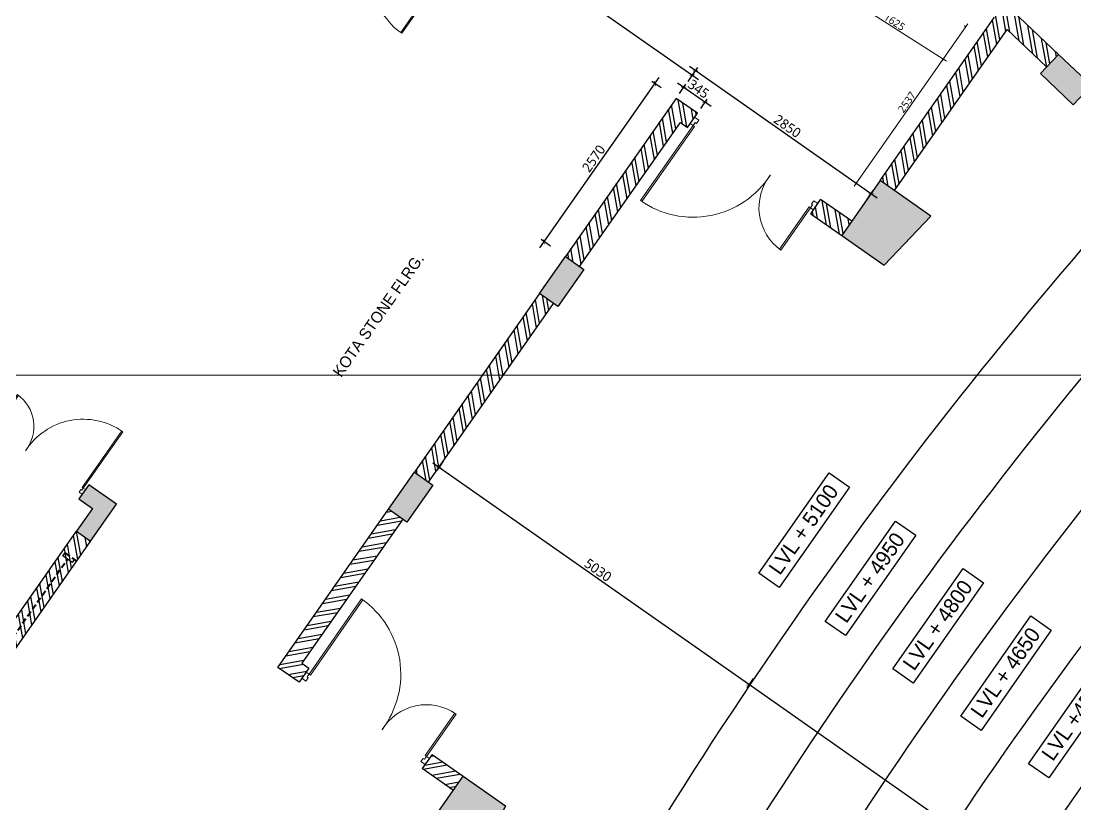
# Model space of a CAD drawing. Header units: millimetres. Extents: x 897770 to 1185420, y -692043 to -233237.
# Drawn here: x 943094 to 957118, y -342955 to -332536 of the extents above; entities that cross this region are included whole.
import ezdxf
from ezdxf.enums import TextEntityAlignment as Align

# ---------------------------------------------------------------- set-up
doc = ezdxf.new("R2010")
doc.units = ezdxf.units.MM
doc.header["$MEASUREMENT"] = 0
doc.header["$PDMODE"] = 67
doc.linetypes.add('DASHED2', pattern=[0.375, 0.25, -0.125])
doc.layers.get('Defpoints').update_dxf_attribs({"color": 6})
for name, color, linetype in [('A-Anno Tags', 6, 'Continuous'), ('A-Elevation', 4, 'Continuous'), ('A-Wall Patt', 8, 'Continuous'), ('A-Window', 4, 'Continuous'), ('S-Conc Patt', 9, 'Continuous')]:
    doc.layers.add(name, color=color, linetype=linetype)
for name, color, linetype, lineweight in [('A-Detail Lines', 8, 'Continuous', 25), ('A-Wall Sec', 1, 'Continuous', 30), ('Ann_TitleBlock 2', 5, 'Continuous', 25), ('Anno_Tittleblock', 5, 'Continuous', 13), ('ele l', 6, 'Continuous', 15), ('P-SANR-FIXT', 6, 'Continuous', 9), ('S-Concrete', 40, 'Continuous', 30)]:
    doc.layers.add(name, color=color, linetype=linetype, lineweight=lineweight)
doc.styles.add('IIITD @ 100', font='trebuc.ttf', dxfattribs={"height": 210})
doc.styles.get("Standard").update_dxf_attribs({"font": 'trebuc.ttf'})
doc.styles.add('TITLE', font='swissel.ttf', dxfattribs={"height": 4.299999999999998})
doc.dimstyles.new('IIITD_WD_M @ 100', dxfattribs={"dimscale": 100, "dimtxt": 1.3, "dimasz": 0.75, "dimexe": 0.5, "dimexo": 0.25, "dimgap": 0.3, "dimtad": 1, "dimdec": 0, "dimrnd": 1, "dimzin": 0, "dimdsep": 46, "dimtxsty": 'Standard', "dimblk": 'ARCHTICK', "dimcen": 0.2, "dimdle": 1, "dimclrd": 8, "dimclre": 9, "dimadec": 0, "dimazin": 0, "dimtfac": 1, "dimtdec": 0, "dimtofl": 0, "dimtmove": 0, "dimatfit": 0, "dimfxl": 1, "dimtolj": 1, "dimtzin": 0, "dimlwd": -1, "dimlwe": -1, "dimarcsym": 0})
doc.dimstyles.new('IIITD_WD_M @ 50', dxfattribs={"dimscale": 50, "dimtxt": 2, "dimasz": 0.5, "dimexe": 0.5, "dimexo": 0.25, "dimgap": 0.3, "dimtad": 1, "dimdec": 0, "dimrnd": 1, "dimzin": 0, "dimdsep": 46, "dimtxsty": 'Standard', "dimblk": 'ARCHTICK', "dimcen": 0.2, "dimdle": 1, "dimclrd": 8, "dimclre": 9, "dimadec": 0, "dimazin": 0, "dimtfac": 1, "dimtdec": 0, "dimtofl": 0, "dimtmove": 0, "dimatfit": 0, "dimfxl": 1, "dimtolj": 1, "dimtzin": 0, "dimlwd": -1, "dimlwe": -1, "dimarcsym": 0})
pattern_1 = [(224.9999999999998, (640363.3412529746, -458721.8414961117), (-106.0660171779821, 106.0660171779821), []), (224.9999999999998, (640363.3412529742, -458792.5521741114), (-106.0660171779821, 106.0660171779821), [])]
pattern_2 = [(134.9999999999988, (640363.3412529757, -388992.5928061589), (-106.066017177984, -106.0660171779799), []), (134.9999999999988, (640363.341252975, -388921.8821281584), (-106.066017177984, -106.0660171779799), [])]

# ---------------------------------------------------------------- blocks, each defined once
blk = doc.blocks.new('Big Door Garbage')
at = {"layer": 'A-Detail Lines', "lineweight": 18}
for centre, radius, start, end in [((-12515, 128702.8379813184), 515, 270, 3.896891641194009), ((-11085, 128702.8379813184), 915, 177.8078233523045, 270)]:
    blk.add_arc(centre, radius, start, end, dxfattribs=at)
at = {"layer": 'ele l', "lineweight": 18}
for p, q in [((-12550, 128777.8379813184), (-12500, 128777.8379813184)), ((-12550, 128702.8379813184), (-12550, 128777.8379813184)), ((-12500, 128777.8379813184), (-12500, 128737.8379813183)), ((-11100, 128777.8379813184), (-11100, 128737.8379813183)), ((-11050, 128777.8379813184), (-11100, 128777.8379813184)), ((-11050, 128702.8379813184), (-11050, 128777.8379813184)), ((-12550, 128702.8379813184), (-12515, 128702.8379813184)), ((-12515, 128737.8379813183), (-12500, 128737.8379813183)), ((-12515, 128702.8379813184), (-12515, 128737.8379813183)), ((-12515, 128702.8379813184), (-12515, 128187.8379813183)), ((-12498.87218045117, 128702.8379813184), (-12515, 128702.8379813184)), ((-12498.87218045117, 128702.8379813184), (-12498.87218045117, 128188.0905739071)), ((-11101.12781954894, 128702.8379813184), (-11101.12781954894, 127787.9801270937)), ((-11101.12781954894, 128702.8379813184), (-11085, 128702.8379813184)), ((-11085, 128737.8379813183), (-11100, 128737.8379813183)), ((-11085, 128702.8379813184), (-11085, 128737.8379813183)), ((-11050, 128702.8379813184), (-11085, 128702.8379813184)), ((-11085, 128702.8379813184), (-11085, 127787.8379813184))]:
    blk.add_line(p, q, dxfattribs=at)
blk = doc.blocks.new('Upper WINDOW')
at = {"layer": 'A-Window', "color": 2, "linetype": 'DASHED2', "lineweight": 40, "ltscale": 300}
blk.add_line((-18119.75917566476, 103109.9747390604), (-18489.37153924019, 100637.4483588792), dxfattribs=at)
for points in [[(-18226.10314188129, 103176.4274353885), (-17998.63071490465, 103142.4230979395)], [(-18383.02201362203, 100571.0328522357), (-18610.49444059869, 100605.0371896847)]]:
    blk.add_lwpolyline(points, dxfattribs=at)
at = {"layer": 'A-Window'}
for points in [[(-18038.19113698781, 103148.3368957567), (-18045.58338425934, 103098.8863681531), (-18193.9349670702, 103121.0631099677), (-18186.54271979869, 103170.5136375713)], [(-18422.58799510629, 100576.9094603682), (-18415.19574783477, 100626.3599879718), (-18563.54733064564, 100648.5367297864), (-18570.93957791716, 100599.0862021828)]]:
    blk.add_lwpolyline(points, dxfattribs=at)
blk = doc.blocks.new('_ArchTick')
at = {"color": 0, "linetype": 'ByBlock', "const_width": 0.15}
blk.add_lwpolyline([(-0.5, -0.5), (0.5, 0.5)], dxfattribs=at)
blk = doc.blocks.new('*D113')
at = {"layer": 'A-Anno Tags', "color": 8, "transparency": 16777216}
blk.add_line((528568.6577567962, -418864.679563689), (531768.6592313965, -418864.679563689), dxfattribs=at)
at = {"layer": 'A-Anno Tags', "color": 9, "transparency": 16777216}
for p, q in [((528668.6577567962, -418964.6795636888), (528668.6577567962, -418814.6795636888)), ((531668.6592313963, -418964.6795636888), (531668.6592313963, -418814.6795636888))]:
    blk.add_line(p, q, dxfattribs=at)
at = {"layer": 'Defpoints', "color": 0, "linetype": 'Continuous', "transparency": 16777216}
for p in [(531668.6592313963, -418864.679563689), (528668.6577567962, -419008.7653801078), (531668.6592313963, -419008.7653801668)]:
    blk.add_point(p, dxfattribs=at)
at = {"layer": 'A-Anno Tags', "color": 8, "linetype": 'Continuous', "transparency": 16777216, "xscale": 50, "yscale": 50, "zscale": 50, "rotation": 180}
blk.add_blockref('_ArchTick', (528668.6577567962, -418864.679563689), dxfattribs=at)
at = {"layer": 'A-Anno Tags', "color": 8, "linetype": 'Continuous', "transparency": 16777216, "xscale": 50, "yscale": 50, "zscale": 50}
blk.add_blockref('_ArchTick', (531668.6592313963, -418864.679563689), dxfattribs=at)
at = {"layer": 'A-Anno Tags', "color": 0, "linetype": 'Continuous', "transparency": 16777216, "insert": (530168.6584940964, -418768.5415165508), "char_height": 130, "attachment_point": 5}
blk.add_mtext('\\A1;3000', dxfattribs=at)
blk = doc.blocks.new('*D118')
at = {"layer": 'A-Anno Tags', "color": 9, "transparency": 16777216}
for p, q in [((523086.3428900008, -418722.2170493678), (522936.3428900008, -418722.2170493678)), ((523086.3428900008, -428992.2172528975), (522936.3428900008, -428992.2172528975))]:
    blk.add_line(p, q, dxfattribs=at)
at = {"layer": 'A-Anno Tags', "color": 8, "transparency": 16777216}
blk.add_line((522986.3428900008, -429092.2172528975), (522986.3428900008, -418622.2170493677), dxfattribs=at)
at = {"layer": 'Defpoints', "color": 0, "linetype": 'Continuous', "transparency": 16777216}
for p in [(522986.3428900008, -418722.2170493678), (523408.6588692672, -418722.2170493678), (523408.6588692671, -428992.2172528975)]:
    blk.add_point(p, dxfattribs=at)
at = {"layer": 'A-Anno Tags', "color": 8, "linetype": 'Continuous', "transparency": 16777216, "xscale": 50, "yscale": 50, "zscale": 50}
for p, rotation in [((522986.3428900008, -418722.2170493678), 90), ((522986.3428900008, -428992.2172528975), 270)]:
    blk.add_blockref('_ArchTick', p, dxfattribs=dict(at, rotation=rotation))
at = {"layer": 'A-Anno Tags', "color": 0, "linetype": 'Continuous', "transparency": 16777216, "insert": (522890.2048428629, -423857.2171511326), "char_height": 130, "attachment_point": 5, "rotation": 90}
blk.add_mtext('\\A1;10270', dxfattribs=at)
blk = doc.blocks.new('*D129')
at = {"layer": 'A-Anno Tags', "color": 9, "transparency": 16777216}
for p, q in [((531668.6592314817, -418890.3820628982), (531668.6592314817, -418740.3820628982)), ((534518.6592315339, -418890.3820628982), (534518.6592315339, -418740.3820628982))]:
    blk.add_line(p, q, dxfattribs=at)
at = {"layer": 'A-Anno Tags', "color": 8, "transparency": 16777216}
blk.add_line((531568.6592314817, -418790.3820628981), (534618.6592315339, -418790.3820628981), dxfattribs=at)
at = {"layer": 'Defpoints', "color": 0, "linetype": 'Continuous', "transparency": 16777216}
for p in [(534518.6592315339, -418790.3820628981), (531668.6592314817, -419240.3737808816), (534518.6592315339, -419240.3737808813)]:
    blk.add_point(p, dxfattribs=at)
at = {"layer": 'A-Anno Tags', "color": 8, "linetype": 'Continuous', "transparency": 16777216, "xscale": 50, "yscale": 50, "zscale": 50, "rotation": 180}
blk.add_blockref('_ArchTick', (531668.6592314817, -418790.3820628981), dxfattribs=at)
at = {"layer": 'A-Anno Tags', "color": 8, "linetype": 'Continuous', "transparency": 16777216, "xscale": 50, "yscale": 50, "zscale": 50}
blk.add_blockref('_ArchTick', (534518.6592315339, -418790.3820628981), dxfattribs=at)
at = {"layer": 'A-Anno Tags', "color": 0, "linetype": 'Continuous', "transparency": 16777216, "insert": (533093.6592315079, -418694.2440157601), "char_height": 130, "attachment_point": 5}
blk.add_mtext('\\A1;2850', dxfattribs=at)
blk = doc.blocks.new('*D130')
at = {"layer": 'A-Anno Tags', "color": 9, "transparency": 16777216}
for p, q in [((531668.6592314816, -419162.1820672247), (531668.6592314816, -419012.1820672247)), ((532013.6592314814, -419162.1820672247), (532013.6592314814, -419012.1820672247))]:
    blk.add_line(p, q, dxfattribs=at)
at = {"layer": 'A-Anno Tags', "color": 8, "transparency": 16777216}
blk.add_line((532113.6592314815, -419062.1820672249), (531568.6592314816, -419062.1820672249), dxfattribs=at)
at = {"layer": 'Defpoints', "color": 0, "linetype": 'Continuous', "transparency": 16777216}
for p in [(531668.6592314816, -419062.1820672249), (531668.6592314816, -419240.373780888), (532013.6592314814, -419240.3737808813)]:
    blk.add_point(p, dxfattribs=at)
at = {"layer": 'A-Anno Tags', "color": 8, "linetype": 'Continuous', "transparency": 16777216, "xscale": 50, "yscale": 50, "zscale": 50, "rotation": 180}
blk.add_blockref('_ArchTick', (531668.6592314816, -419062.1820672249), dxfattribs=at)
at = {"layer": 'A-Anno Tags', "color": 8, "linetype": 'Continuous', "transparency": 16777216, "xscale": 50, "yscale": 50, "zscale": 50}
blk.add_blockref('_ArchTick', (532013.6592314814, -419062.1820672249), dxfattribs=at)
at = {"layer": 'A-Anno Tags', "color": 0, "linetype": 'Continuous', "transparency": 16777216, "insert": (531841.1592314815, -418966.0440200868), "char_height": 130, "attachment_point": 5}
blk.add_mtext('\\A1;345', dxfattribs=at)
blk = doc.blocks.new('*D131')
at = {"layer": 'A-Anno Tags', "color": 8, "transparency": 16777216}
blk.add_line((531326.0902140822, -421907.2171511331), (531326.0902140822, -419140.373780825), dxfattribs=at)
at = {"layer": 'A-Anno Tags', "color": 9, "transparency": 16777216}
for p, q in [((531426.0902140822, -419240.3737808249), (531276.0902140822, -419240.3737808249)), ((531426.0902140822, -421807.2171511329), (531276.0902140822, -421807.2171511329))]:
    blk.add_line(p, q, dxfattribs=at)
at = {"layer": 'Defpoints', "color": 0, "linetype": 'Continuous', "transparency": 16777216}
for p in [(531326.0902140822, -419240.3737808249), (531668.6592315346, -419240.3737808249), (531668.6592315744, -421807.2171511329)]:
    blk.add_point(p, dxfattribs=at)
at = {"layer": 'A-Anno Tags', "color": 8, "linetype": 'Continuous', "transparency": 16777216, "xscale": 50, "yscale": 50, "zscale": 50}
for p, rotation in [((531326.0902140822, -419240.3737808249), 90), ((531326.0902140822, -421807.2171511329), 270)]:
    blk.add_blockref('_ArchTick', p, dxfattribs=dict(at, rotation=rotation))
at = {"layer": 'A-Anno Tags', "color": 0, "linetype": 'Continuous', "transparency": 16777216, "insert": (531229.9521669443, -420523.7954659789), "char_height": 130, "attachment_point": 5, "rotation": 90}
blk.add_mtext('\\A1;2570', dxfattribs=at)
blk = doc.blocks.new('*D135')
at = {"layer": 'A-Anno Tags', "color": 8, "transparency": 16777216}
blk.add_line((543631.08585713, -425069.0384675268), (536831.0858571297, -425069.0384675268), dxfattribs=at)
at = {"layer": 'A-Anno Tags', "color": 9, "transparency": 16777216}
for p, q in [((536931.0858571297, -424969.0384675267), (536931.0858571297, -425119.0384675267)), ((543531.0858571298, -424969.0384675267), (543531.0858571298, -425119.0384675267))]:
    blk.add_line(p, q, dxfattribs=at)
at = {"layer": 'Defpoints', "color": 0, "linetype": 'Continuous', "transparency": 16777216}
for p in [(536931.0858571297, -423857.2171511338), (543531.0858571298, -423857.2171511335), (536931.0858571297, -425069.0384675268)]:
    blk.add_point(p, dxfattribs=at)
at = {"layer": 'A-Anno Tags', "color": 8, "linetype": 'Continuous', "transparency": 16777216, "xscale": 50, "yscale": 50, "zscale": 50, "rotation": 180}
blk.add_blockref('_ArchTick', (536931.0858571297, -425069.0384675268), dxfattribs=at)
at = {"layer": 'A-Anno Tags', "color": 8, "linetype": 'Continuous', "transparency": 16777216, "xscale": 50, "yscale": 50, "zscale": 50}
blk.add_blockref('_ArchTick', (543531.0858571298, -425069.0384675268), dxfattribs=at)
at = {"layer": 'A-Anno Tags', "color": 0, "linetype": 'Continuous', "transparency": 16777216, "insert": (540231.0858571298, -424972.6815651698), "char_height": 130, "attachment_point": 5}
blk.add_mtext('\\A1;6600', dxfattribs=at)
blk = doc.blocks.new('*D136')
at = {"layer": 'A-Anno Tags', "color": 8, "transparency": 16777216}
blk.add_line((537031.085857163, -425069.038467527), (531798.6592315342, -425069.038467527), dxfattribs=at)
at = {"layer": 'A-Anno Tags', "color": 9, "transparency": 16777216}
for p, q in [((531898.6592315343, -424969.0384675271), (531898.6592315343, -425119.0384675271)), ((536931.085857163, -424969.0384675271), (536931.085857163, -425119.0384675271))]:
    blk.add_line(p, q, dxfattribs=at)
at = {"layer": 'Defpoints', "color": 0, "linetype": 'Continuous', "transparency": 16777216}
for p in [(531898.6592315343, -423857.2171511339), (536931.085857163, -423857.1538850737), (531898.6592315343, -425069.038467527)]:
    blk.add_point(p, dxfattribs=at)
at = {"layer": 'A-Anno Tags', "color": 8, "linetype": 'Continuous', "transparency": 16777216, "xscale": 50, "yscale": 50, "zscale": 50, "rotation": 180}
blk.add_blockref('_ArchTick', (531898.6592315343, -425069.038467527), dxfattribs=at)
at = {"layer": 'A-Anno Tags', "color": 8, "linetype": 'Continuous', "transparency": 16777216, "xscale": 50, "yscale": 50, "zscale": 50}
blk.add_blockref('_ArchTick', (536931.085857163, -425069.038467527), dxfattribs=at)
at = {"layer": 'A-Anno Tags', "color": 0, "linetype": 'Continuous', "transparency": 16777216, "insert": (534414.8725443486, -424972.9004203889), "char_height": 130, "attachment_point": 5}
blk.add_mtext('\\A1;5030', dxfattribs=at)
blk = doc.blocks.new('Col BIG')
at = {"layer": 'S-Concrete'}
blk.add_lwpolyline([(430436.3021660146, -150128.8601639964), (431326.4116626509, -150128.8601639964), (431326.4116626509, -150816.3299377869), (430436.3021660146, -150949.3903902058)], close=True, dxfattribs=at)
blk = doc.blocks.new('IIITD WD A1- L Format Library')
at = {"layer": 'Anno_Tittleblock', "color": 5}
blk.add_lwpolyline([(8.4981e-12, -7.565305796026009), (774.9999999918738, -7.56530586851683), (774.9999999918657, 573.9074375169786), (-2.84e-14, 573.9074374182147)], close=True, dxfattribs=at)
at = {"style": 'TITLE'}
for tag, p, height in [('PROJECT NAME 1', (779.1683415002262, 137.3991805550202), 2.983716264687696), ('PROJECT NAME 2', (779.1683415002262, 132.228240156315), 2.983716264687696), ('PROJECT_NAME_3', (779.1683415002262, 127.3710148127286), 2.983716264687696), ('1:100@A1', (818.0644061244722, 91.91852248042328), 2.245218157738993), ('A-2.03', (844.8088925816908, 84.27986801856855), 3.999999999999998), ('03.04.11', (821.9638681379755, 84.64362089690894), 2.245218157738993), ('A', (858.8511657051198, 75.94194076355613), 3.655006303296036), ('AC', (827.500632315538, 76.13847962577613), 2.245218157738993)]:
    blk.add_attdef(tag, p, '', height=height, dxfattribs=at)
for p in [(780.303663661374, 113.0115611427492), (780.303663661374, 106.3748684926642)]:
    blk.add_attdef('FIRST FLOOR PLAN', text='', height=3.393934424489177, dxfattribs=at).set_placement(p, align=Align.TOP_LEFT)
blk = doc.blocks.new('*D2433')
at = {"layer": 'Defpoints', "color": 0, "transparency": 16777216}
for p in [(955652.8017067537, -332611.8738443828), (955652.8017067537, -332611.8738443828), (954199.0553170319, -334691.1146098825, 4.9420112e-09)]:
    blk.add_point(p, dxfattribs=at)
at = {"layer": 'P-SANR-FIXT', "color": 8, "transparency": 16777216}
blk.add_line((954170.404982729, -334732.0921445123), (955681.4520410565, -332570.8963097531), dxfattribs=at)
at = {"layer": 'P-SANR-FIXT', "color": 9, "transparency": 16777216}
for p, q in [((955652.8017067537, -332611.8738443828), (955632.3129394389, -332597.5486772314)), ((954199.0553170319, -334691.1146098825), (954178.5665497171, -334676.7894427311))]:
    blk.add_line(p, q, dxfattribs=at)
at = {"layer": 'P-SANR-FIXT', "color": 8, "transparency": 16777216, "xscale": 25, "yscale": 25, "zscale": 25}
for p, rotation in [((955652.8017067537, -332611.8738443828), 55.03984162002206), ((954199.0553170319, -334691.1146098825), 235.0398416200221)]:
    blk.add_blockref('_ArchTick', p, dxfattribs=dict(at, rotation=rotation))
at = {"layer": 'P-SANR-FIXT', "color": 0, "transparency": 16777216, "insert": (954871.9402650895, -333613.7471705241), "char_height": 100, "attachment_point": 5, "rotation": 55.03984162002206}
blk.add_mtext('\\A1;2537', dxfattribs=at)
blk = doc.blocks.new('*D2434')
at = {"layer": 'Defpoints', "color": 0, "transparency": 16777216}
for p in [(953985.307746906, -332168.6554529897), (954019.0434491913, -332115.5000998084), (955391.0436061661, -332986.2569673883)]:
    blk.add_point(p, dxfattribs=at)
at = {"layer": 'P-SANR-FIXT', "color": 8, "transparency": 16777216}
blk.add_line((955399.5234775508, -333066.2049564925), (953943.0921732358, -332141.8628170668), dxfattribs=at)
at = {"layer": 'P-SANR-FIXT', "color": 9, "transparency": 16777216}
for p, q in [((954012.3452902106, -332126.053993226), (953971.9114289444, -332189.7632398248)), ((955384.3454471853, -332996.8108608058), (955343.9115859192, -333060.5201074047))]:
    blk.add_line(p, q, dxfattribs=at)
at = {"layer": 'P-SANR-FIXT', "color": 8, "transparency": 16777216, "xscale": 25, "yscale": 25, "zscale": 25}
for p, rotation in [((953985.307746906, -332168.6554529897), 147.5982408250948), ((955357.3079038807, -333039.4123205696), 327.5982408250948)]:
    blk.add_blockref('_ArchTick', p, dxfattribs=dict(at, rotation=rotation))
at = {"layer": 'P-SANR-FIXT', "color": 0, "transparency": 16777216, "insert": (954706.6975596444, -332548.2723731407), "char_height": 100, "attachment_point": 5, "rotation": 327.5982408250948}
blk.add_mtext('\\A1;1625', dxfattribs=at)
blk = doc.blocks.new('wqwergtqwerg')
at = {"layer": 'A-Wall Patt'}
h = blk.add_hatch(dxfattribs=at)
h.set_pattern_fill('ANSI32', color=256, scale=400, angle=90, style=0)
h.set_pattern_definition([(135, (534508.8412529744, -415792.9826034759), (-106.0660171779821, -106.0660171779821), []), (135, (534508.8412529744, -415722.2719254757), (-106.0660171779821, -106.0660171779821), [])])
h.paths.add_polyline_path([(532184.059037909, -415350.3708430137), (532128.6592315539, -415350.3708430135), (532128.659231554, -415574.6449098077), (534518.6592315343, -415929.919890058), (534518.6592315343, -418578.2635782006), (534748.6592315339, -418578.2635782006), (534748.6592315339, -415964.3020690731), (535467.0436946069, -416073.6924412414), (535501.0480324477, -415846.2200143232)])
h = blk.add_hatch(dxfattribs=at)
h.set_pattern_fill('ANSI32', color=256, scale=400, angle=90, style=0)
h.set_pattern_definition(pattern_2)
h.paths.add_polyline_path([(531818.6592315339, -421807.2171511339), (531783.6561327283, -421807.2171511338), (531668.6592315299, -421807.2171511342), (531668.6592314817, -419240.3737808816), (532013.6592314814, -419240.3737808813), (532013.6592314814, -419470.3737808813), (531898.6592314814, -419470.3737808811), (531898.6592314811, -421807.8456657351)])
h = blk.add_hatch(dxfattribs=at)
h.set_pattern_fill('ANSI32', color=256, scale=400, angle=90, style=0)
h.set_pattern_definition(pattern_2)
h.paths.add_polyline_path([(534013.6592314814, -419240.3737808811), (534013.6592314814, -419470.3737808811), (534518.6592315343, -419470.3737808811), (534518.6592315339, -419240.3737808811)])
h = blk.add_hatch(dxfattribs=at)
h.set_pattern_fill('ANSI32', color=256, scale=400, angle=90, style=0)
h.set_pattern_definition([(135, (640363.3412529742, -388330.4826034754), (-106.0660171779821, -106.0660171779821), []), (135, (640363.3412529744, -388259.7719254756), (-106.0660171779821, -106.0660171779821), [])])
h.paths.add_polyline_path([(531668.6592315342, -422407.2171511338), (531668.659231534, -425307.2171511332), (531898.659231534, -425307.2171511331), (531898.6592315346, -422407.2171511338)])
h = blk.add_hatch(dxfattribs=at)
h.set_pattern_fill('ANSI32', color=256, scale=400, angle=90, style=0)
h.set_pattern_definition(pattern_1)
h.paths.add_polyline_path([(531818.6592315342, -425907.2171511335), (531783.6561327286, -425907.2171511336), (531668.6592315303, -425907.2171511339), (531668.6592314811, -428474.0605213861), (532013.6592314808, -428474.0605213861), (532013.659231481, -428244.0605213863), (531898.6592314811, -428244.0605213864), (531898.6592314815, -425906.5886365319)])
h = blk.add_hatch(dxfattribs=at)
h.set_pattern_fill('ANSI32', color=256, scale=400, angle=90, style=0)
h.set_pattern_definition(pattern_1)
h.paths.add_polyline_path([(534013.6592314807, -428474.0605213861), (534013.6592314808, -428244.0605213861), (534518.6592315339, -428244.0605213859), (534518.6592315339, -428474.0605213861)])
h = blk.add_hatch(dxfattribs=at)
h.set_pattern_fill('ANSI32', color=256, scale=400, angle=90, style=0)
h.set_pattern_definition([(135, (384534.6088251263, -952311.2171511336), (-106.0660171779821, -106.0660171779821), []), (135, (384534.6088251263, -952240.5064731336), (-106.0660171779821, -106.0660171779821), [])])
h.paths.add_polyline_path([(528668.6577569472, -428527.2171511338), (528438.8441750365, -428527.2171511333), (528443.6577578235, -432142.2171215643), (528668.6577583777, -432142.2171201098)])
at = {"layer": 'S-Conc Patt'}
for points in [[(536042.7086320414, -416281.080675738), (535449.3023009506, -416192.3737074594), (535501.048032447, -415846.2200143225), (536094.4543635377, -415934.9269826019)], [(534518.6592315339, -418580.264284188), (534518.6592315334, -419470.3737808242), (535206.1290053246, -419470.3737808247), (535339.1894577431, -418580.2642841878)], [(531668.6592315335, -422407.2171511337), (531668.6592315339, -421807.2171511336), (531968.6592315339, -421807.2171511339), (531968.659231534, -422407.2171511339)], [(531668.6592315339, -425907.2171511335), (531668.6592315336, -425307.2171511337), (531968.6592315342, -425307.2171511337), (531968.6592315339, -425907.2171511335)], [(528218.6577578237, -428157.2171511339), (528438.6577578232, -428157.2171511336), (528438.6577578235, -428527.2171511336), (528668.657757728, -428527.2171511336), (528668.6577578232, -427927.2171511336), (528218.6577578232, -427927.2171540422)], [(534518.6592315339, -429134.1700180224), (534518.6592315336, -428244.0605213863), (535206.1290053243, -428244.0605213861), (535339.1894577434, -429134.1700180228)]]:
    blk.add_hatch(color=256, dxfattribs=at).paths.add_polyline_path(points)
at = {"layer": 'A-Anno Tags', "elevation": -4.9420112e-09}
blk.add_lwpolyline([(536189.1622957635, -423780.033866722), (536189.1622957634, -422151.7644449622), (536519.2385798072, -422151.764444963), (536519.2385798065, -423780.0338667222)], close=True, dxfattribs=at)
at = {"layer": 'A-Anno Tags'}
for points in [[(537279.8713557454, -423798.2500959557), (537279.8713557456, -422169.980674196), (537609.9476397891, -422169.9806741963), (537609.9476397884, -423798.2500959559)], [(538379.8713557054, -423798.3196739899), (538379.8713557054, -422170.0502522303), (538709.947639749, -422170.0502522308), (538709.9476397489, -423798.3196739904)], [(539479.8713557057, -423798.31967399), (539479.8713557057, -422170.0502522303), (539809.947639749, -422170.0502522307), (539809.9476397486, -423798.3196739903)], [(540579.8713557064, -423798.3196739906), (540579.8713557064, -422170.0502522311), (540909.9476397494, -422170.050252231), (540909.9476397486, -423798.3196739904)]]:
    blk.add_lwpolyline(points, close=True, dxfattribs=at)
at = {"layer": 'A-Elevation'}
for radius, start, end in [(60666.13039641584, 172.9030790334292, 187.096801469816), (59566.13039641584, 172.9290328744646, 187.0708454177137), (58466.13039641584, 172.9559636435559, 187.0439123638945), (57366.13039641584, 172.9839275403001, 187.0159460818717), (56266.13039641584, 173.0129852016545, 186.9868859421183), (55166.13039641584, 173.0432020870074, 186.9566664914525), (54066.13039641584, 173.074648975338, 186.925216917784)]:
    blk.add_arc((597597.2162535455, -423857.2171511333), radius, start, end, dxfattribs=at)
at = {"layer": 'A-Wall Sec'}
for p, q in [((532013.6592314814, -419470.3737808813), (532013.6592314814, -419240.3737808813)), ((534013.6592314814, -419470.3737808811), (534013.6592314814, -419240.3737808811)), ((532013.659231481, -428244.0605213863), (532013.6592314808, -428474.0605213861)), ((534013.6592314808, -428244.0605213861), (534013.6592314807, -428474.0605213861)), ((528438.6577568915, -432142.2171215962), (528438.6577568915, -428527.2171511335)), ((528668.6577568915, -432142.2171201098), (528668.6577568919, -428523.858548696))]:
    blk.add_line(p, q, dxfattribs=at)
for points in [[(535501.0480324477, -415846.2200143232), (532184.059037909, -415350.3708430137)], [(534518.6592315343, -418578.2635782006), (534518.6592315343, -415929.919890058)], [(534748.6592315339, -418578.2635782006), (534748.6592315339, -415964.3020690731)], [(535467.0436946069, -416073.6924412414), (534748.6592315339, -415964.3020690731)], [(532013.6592314814, -419240.3737808813), (531668.6592314817, -419240.3737808816), (531668.65923153, -421807.2171511336)], [(534518.6592315339, -419240.3737808811), (534013.6592314814, -419240.3737808811)], [(531898.6592314811, -421807.8456657351), (531898.6592314814, -419470.3737808811), (532013.6592314814, -419470.3737808813)], [(534013.6592314814, -419470.3737808811), (534518.6592315343, -419470.3737808811)], [(531668.6592315342, -422407.2171511338), (531668.659231534, -425307.2171511332)], [(531898.659231534, -425307.2171511331), (531898.6592315346, -422407.2171511338)], [(532013.6592314808, -428474.0605213861), (531668.6592314811, -428474.0605213861), (531668.6592315299, -425907.2171511335)], [(531898.6592314815, -425906.5886365319), (531898.6592314811, -428244.0605213864), (532013.659231481, -428244.0605213863)], [(534013.6592314808, -428244.0605213861), (534518.6592315339, -428244.0605213859)], [(534518.6592315339, -428474.0605213861), (534013.6592314807, -428474.0605213861)]]:
    blk.add_lwpolyline(points, dxfattribs=at)
at = {"layer": 'S-Concrete'}
for points in [[(536042.7086320414, -416281.080675738), (535449.3023009506, -416192.3737074594), (535501.048032447, -415846.2200143225), (536094.4543635377, -415934.9269826019), (536042.7086320414, -416281.080675738)], [(531668.6592315335, -422407.2171511337), (531668.6592315339, -421807.2171511336), (531968.6592315339, -421807.2171511339), (531968.659231534, -422407.2171511339), (531668.6592315335, -422407.2171511337)], [(531668.6592315339, -425907.2171511335), (531668.6592315336, -425307.2171511337), (531968.6592315342, -425307.2171511337), (531968.6592315339, -425907.2171511335), (531668.6592315339, -425907.2171511335)], [(528218.6577578237, -428157.2171511339), (528438.6577578232, -428157.2171511336), (528438.6577578235, -428527.2171511336), (528668.657757728, -428527.2171511336), (528668.6577578232, -427927.2171511336), (528218.6577578232, -427927.2171540422), (528218.6577578237, -428157.2171511339)]]:
    blk.add_lwpolyline(points, dxfattribs=at)
at = {"layer": 'A-Detail Lines'}
for p, xscale, yscale, zscale, rotation in [((517280.3599551514, -591008.8083911946), -1.33333061961695, 1.33333061961695, 1.33333061961695, 359.9999999999542), ((517280.3599551548, -256705.6259110722), 1.333330619616948, 1.333330619616948, 1.333330619616948, 180.0000000000444)]:
    blk.add_blockref('Big Door Garbage', p, dxfattribs=dict(at, xscale=xscale, yscale=yscale, zscale=zscale, rotation=rotation))
blk.add_blockref('Big Door Garbage', (539268.6577578295, -548412.5551324519), dxfattribs=at)
at = {"layer": 'A-Detail Lines', "xscale": -1, "rotation": 180}
blk.add_blockref('Big Door Garbage', (539268.657757829, -299301.8791698153), dxfattribs=at)
at = {"layer": 'A-Wall Sec', "xscale": -0.9999999999999978, "rotation": 171.4979414173274}
blk.add_blockref('Upper WINDOW', (561718.579371245, -332101.7789012981), dxfattribs=at)
at = {"layer": 'S-Concrete', "xscale": -0.9999999999999996, "rotation": 90}
blk.add_blockref('Col BIG', (384389.7990675379, 11856.03788182628), dxfattribs=at)
at = {"layer": 'S-Concrete', "rotation": 90}
blk.add_blockref('Col BIG', (384389.7990675372, -859570.4721840373), dxfattribs=at)
at = {"layer": 'A-Anno Tags', "char_height": 200, "attachment_point": 6, "rotation": 90}
for s, insert in [('{\\fCentury Gothic|b0|i0|c0|p34;LVL + 5100}', (536343.0141012728, -422275.2408874025, -4.9420112e-09)), ('{\\fCentury Gothic|b0|i0|c0|p34;LVL + 4950}', (537433.7231612547, -422293.4571166352)), ('{\\fCentury Gothic|b0|i0|c0|p34;LVL + 4800}', (538533.7231612152, -422293.5266946705)), ('{\\fCentury Gothic|b0|i0|c0|p34;LVL + 4650}', (539633.7231612144, -422293.52669467)), ('{\\fCentury Gothic|b0|i0|c0|p34;LVL +4500}', (540733.7231612147, -422293.5266946697))]:
    blk.add_mtext(s, dxfattribs=dict(at, insert=insert))
at = {"layer": 'A-Anno Tags', "insert": (530079.0700239587, -423871.5519138678), "char_height": 150, "width": 2092.677175214107, "attachment_point": 5, "rotation": 90, "style": 'IIITD @ 100'}
blk.add_mtext('{\\fCentury Gothic|b0|i0|c0|p34;KOTA STONE FLRG.}', dxfattribs=at)
at = {"layer": 'A-Anno Tags', "linetype": 'Continuous'}
for base, p1, p2, angle, picture, middle in [((534518.6592315339, -418790.3820628981), (531668.6592314817, -419240.3737808816), (534518.6592315339, -419240.3737808813), 180, '*D129', (533093.6592315079, -418694.2440157601)), ((522986.3428900008, -418722.2170493678), (523408.6588692671, -428992.2172528975), (523408.6588692672, -418722.2170493678), 90, '*D118', (522890.2048428629, -423857.2171511326)), ((531668.6592313963, -418864.679563689), (528668.6577567962, -419008.7653801078), (531668.6592313963, -419008.7653801668), 180, '*D113', (530168.6584940964, -418768.5415165508)), ((531668.6592314816, -419062.1820672249), (532013.6592314814, -419240.3737808813), (531668.6592314816, -419240.373780888), 180, '*D130', (531841.1592314815, -418966.0440200868)), ((536931.0858571297, -425069.0384675268), (543531.0858571298, -423857.2171511335), (536931.0858571297, -423857.2171511338), 180, '*D135', (540231.0858571298, -424972.6815651698))]:
    dim = blk.add_linear_dim(base=base, p1=p1, p2=p2, angle=angle, dimstyle='IIITD_WD_M @ 100', override={"dimblk": 'ArchTick'}, dxfattribs=at)
    dim.commit()
    dim.dimension.update_dxf_attribs({"geometry": picture, "text_midpoint": middle})
for base, p1, p2, angle, text, picture, middle in [((531326.0902140822, -419240.3737808249), (531668.6592315744, -421807.2171511329), (531668.6592315346, -419240.3737808249), 90, '2570', '*D131', (531229.9521669443, -420523.7954659789)), ((531898.6592315343, -425069.038467527), (536931.085857163, -423857.1538850737), (531898.6592315343, -423857.2171511339), 180, '5030', '*D136', (534414.8725443486, -424972.9004203889))]:
    dim = blk.add_linear_dim(base=base, p1=p1, p2=p2, angle=angle, text=text, dimstyle='IIITD_WD_M @ 100', override={"dimblk": 'ArchTick'}, dxfattribs=at)
    dim.commit()
    dim.dimension.update_dxf_attribs({"geometry": picture, "text_midpoint": middle})

msp = doc.modelspace()

# ---------------------------------------------------------------- block references
at = {"layer": 'A-Anno Tags', "rotation": 324.9999694210782}
msp.add_blockref('wqwergtqwerg', (756752.2880660323, 314811.6047534381, 4.9420112e-09), dxfattribs=at)
at = {"layer": 'Ann_TitleBlock 2', "xscale": 95.87942333735619, "yscale": 95.87942333735619, "zscale": 95.87942333735619}
msp.add_blockref('IIITD WD A1- L Format Library', (898103.1054331049, -392269.1324357702), dxfattribs=at)

# ---------------------------------------------------------------- dimensions: what is measured, and where the dimension line sits
at = {"layer": 'P-SANR-FIXT'}
for p1, p2, distance, picture, middle in [((955391.0436061659, -332986.2569673882), (954019.0434491914, -332115.5000998085), 62.957042342433596, '*D2434', (954706.6975596444, -332548.2723731407)), ((954199.0553170319, -334691.1146098825, 4.9420112e-09), (955652.8017067537, -332611.8738443829), 3.340508358077811e-11, '*D2433', (954871.9402650895, -333613.7471705241))]:
    dim = msp.add_aligned_dim(p1=p1, p2=p2, distance=distance, dimstyle='IIITD_WD_M @ 50', override={"dimfxl": 2, "dimfxlon": 1, "dimarcsym": 1}, dxfattribs=at)
    dim.commit()
    dim.dimension.update_dxf_attribs({"geometry": picture, "text_midpoint": middle})

doc.saveas('drawing.dxf')
